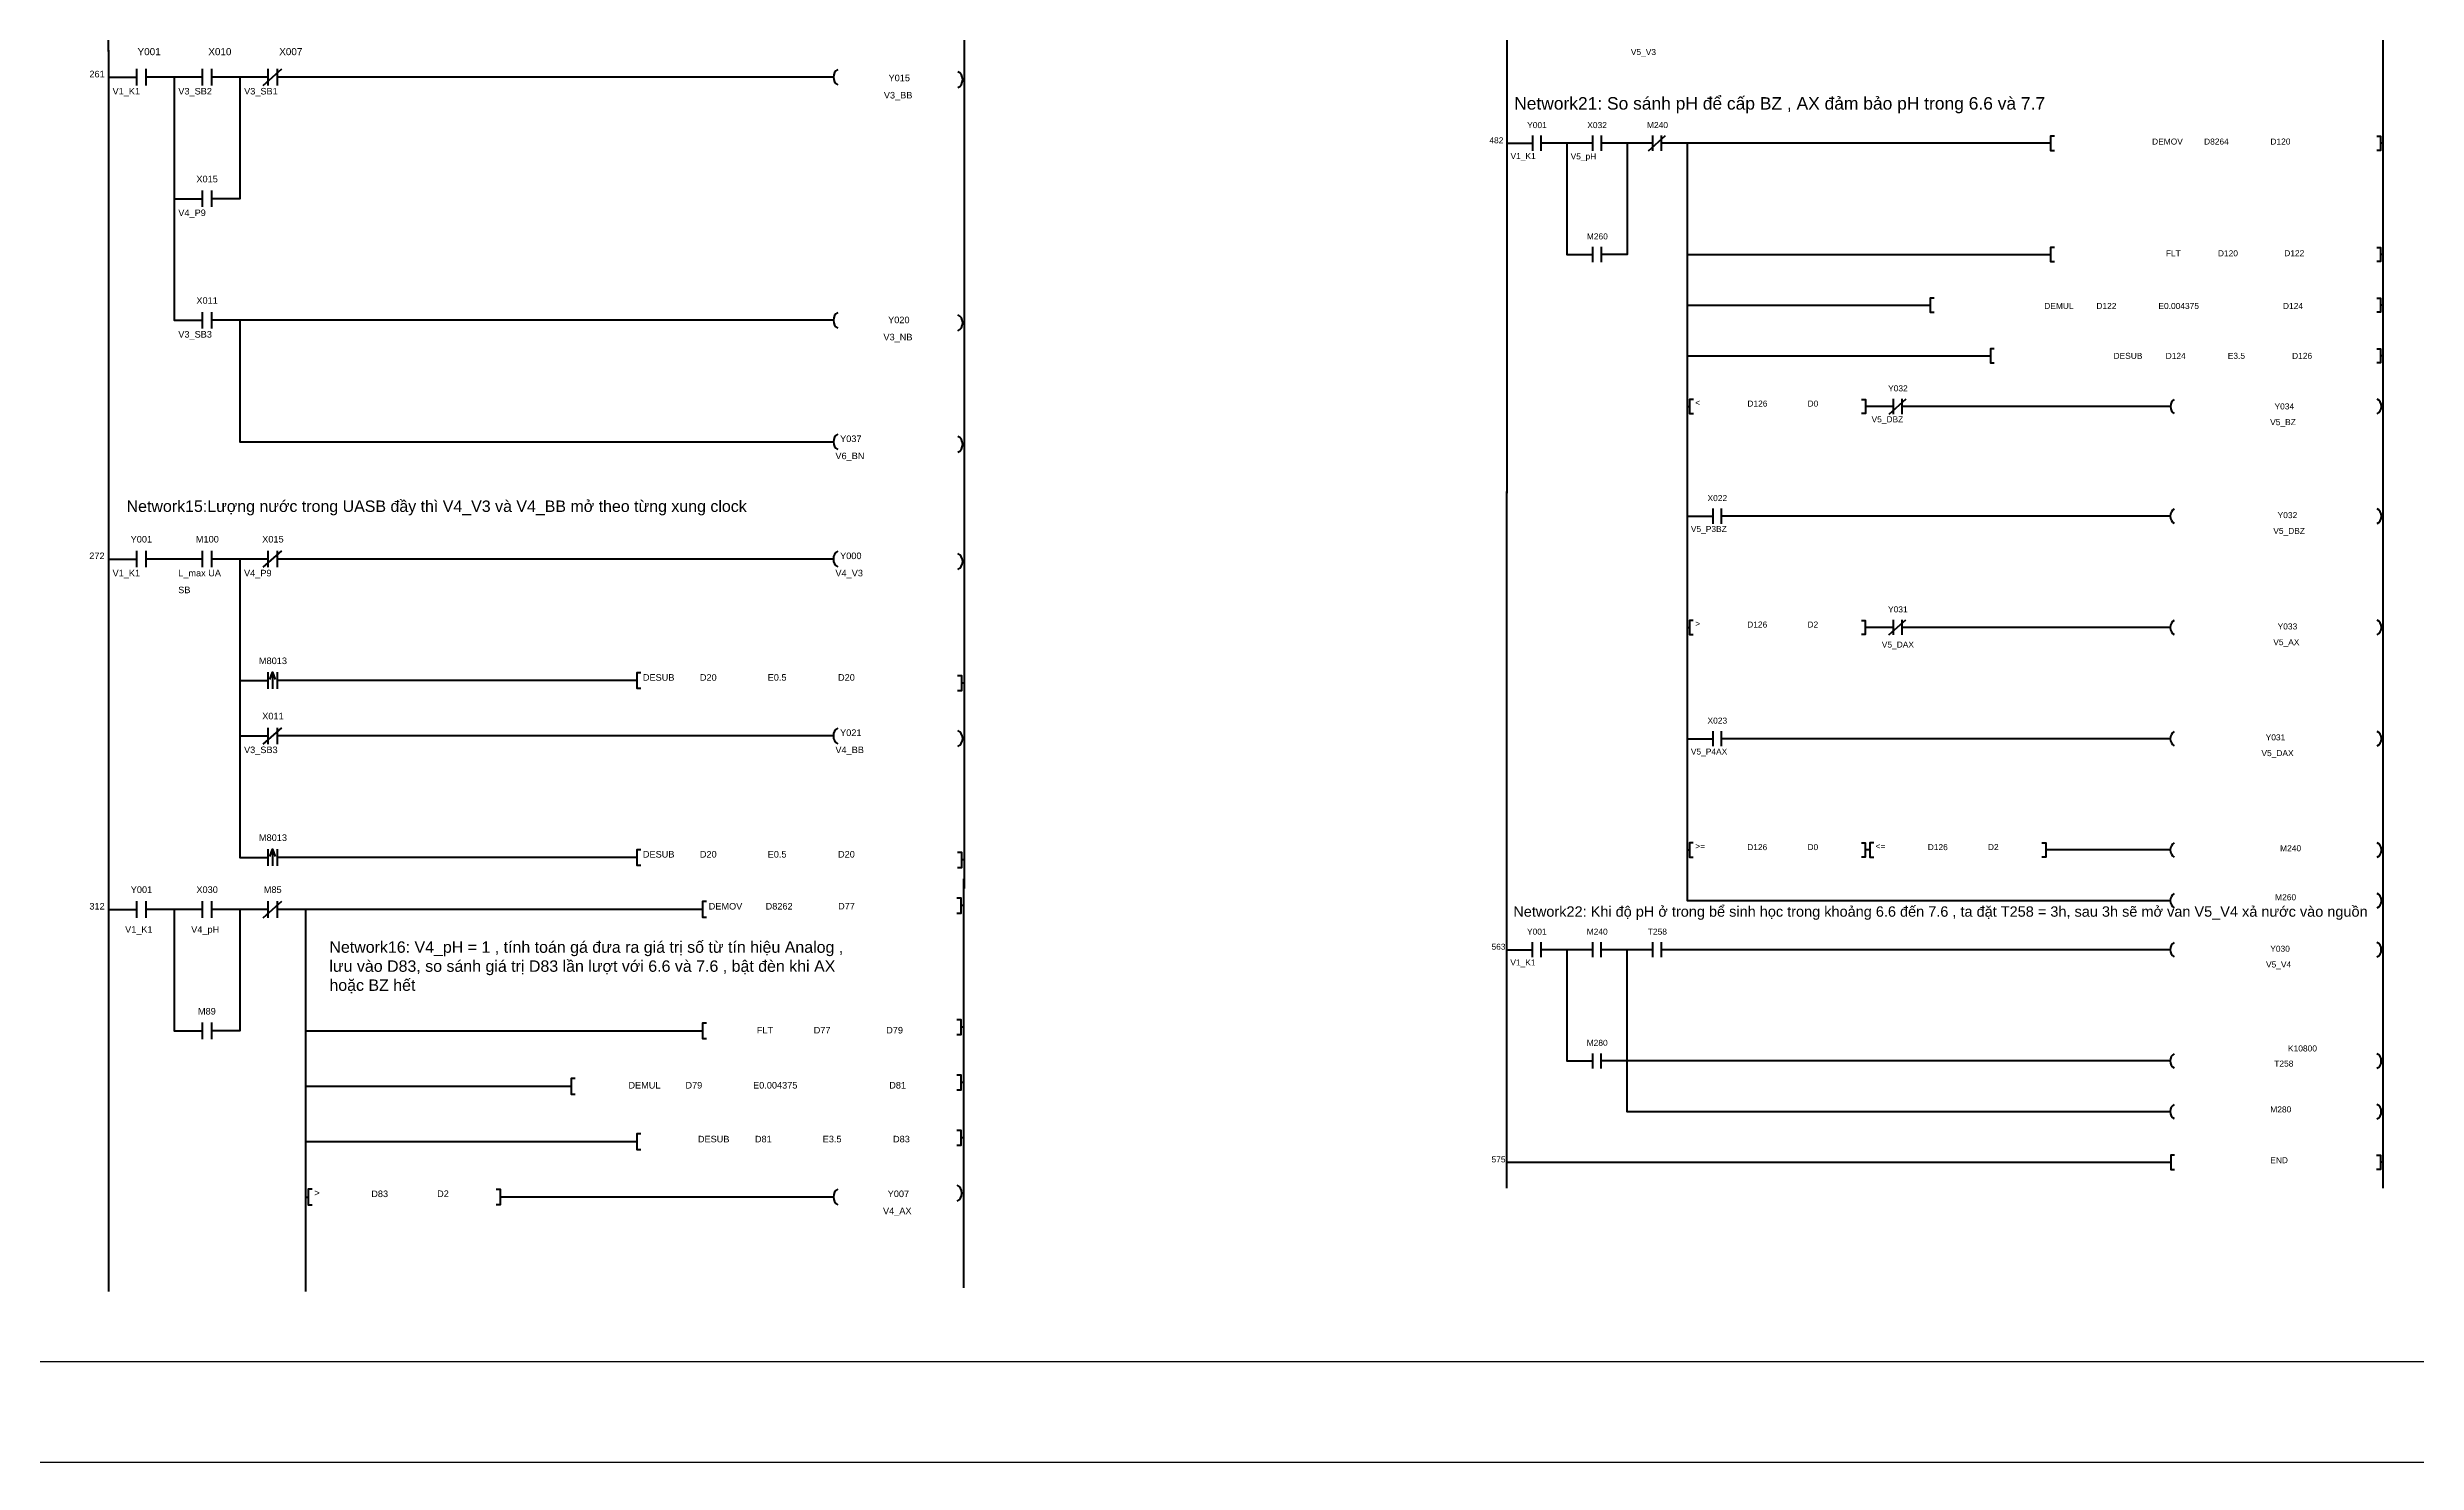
# Model space of a CAD drawing. Header units: millimetres. Extents: x 7014966 to 7187914, y 108642 to 109358.
# Drawn here: x 7015160.9 to 7015434.8, y 108641.8 to 108805.5 of the extents above; entities that cross this region are included whole.
import ezdxf

# ---------------------------------------------------------------- set-up
doc = ezdxf.new("R2010")
doc.units = ezdxf.units.MM
for name, color, linetype in [('PDF10_Geometry', 7, 'Continuous'), ('PDF11_Geometry', 7, 'Continuous'), ('PDF11_Text', 7, 'Continuous'), ('PDF12_Geometry', 7, 'Continuous'), ('PDF12_Text', 7, 'Continuous'), ('PDF13_Geometry', 7, 'Continuous'), ('PDF13_Text', 7, 'Continuous'), ('PDF18_Geometry', 7, 'Continuous'), ('PDF18_Text', 7, 'Continuous'), ('PDF19_Geometry', 7, 'Continuous'), ('PDF19_Text', 7, 'Continuous'), ('PDF20_Geometry', 7, 'Continuous'), ('PDF20_Text', 7, 'Continuous'), ('PDF21_Geometry', 7, 'Continuous'), ('PDF21_Text', 7, 'Continuous')]:
    doc.layers.add(name, color=color, linetype=linetype)
doc.styles.add('PDF Microsoft Sans Serif', font='micross.ttf')
doc.styles.get("Standard").update_dxf_attribs({"font": 'arial.ttf'})

msp = doc.modelspace()

# ---------------------------------------------------------------- linework, layer by layer
for points in [[(7014965.6, 109358.22), (7016035.89, 109358.22), (7016035.89, 108641.85), (7014965.6, 108641.85)], [(7014978.39, 109345.02), (7016022.96, 109345.02), (7016022.96, 108653.49), (7014978.39, 108653.49)]]:
    msp.add_lwpolyline(points, close=True)
at = {"layer": 'PDF10_Geometry', "lineweight": 40}
for points in [[(7015167.92, 108842.2), (7015167.92, 108827.05), (7015167.92, 108820.16), (7015167.92, 108805.02)], [(7015266.91, 108842.07), (7015266.91, 108826.93), (7015266.91, 108819.55), (7015266.91, 108804.4)]]:
    msp.add_lwpolyline(points, dxfattribs=at)
at = {"layer": 'PDF11_Geometry', "lineweight": 40}
for points in [[(7015167.96, 108805.16), (7015167.96, 108791.1), (7015167.96, 108777.05), (7015167.96, 108762.99), (7015167.96, 108748.93)], [(7015266.9, 108804.87), (7015266.9, 108790.81), (7015266.9, 108776.76), (7015266.9, 108762.7), (7015266.9, 108748.64)], [(7015167.96, 108802.05), (7015171.19, 108802.05)], [(7015171.19, 108803.01), (7015171.19, 108801.09)], [(7015172.27, 108803.01), (7015172.27, 108801.09)], [(7015178.79, 108802.05), (7015175.56, 108802.05), (7015172.27, 108802.05)], [(7015175.56, 108802.05), (7015175.56, 108791.1), (7015175.56, 108777.05), (7015175.56, 108773.94), (7015178.79, 108773.94)], [(7015178.79, 108803.01), (7015178.79, 108801.09)], [(7015179.87, 108803.01), (7015179.87, 108801.09)], [(7015186.39, 108802.05), (7015183.16, 108802.05), (7015179.87, 108802.05)], [(7015183.16, 108802.05), (7015183.16, 108791.1), (7015183.16, 108787.99), (7015179.87, 108787.99)], [(7015185.85, 108801.09), (7015188.01, 108803.01)], [(7015186.39, 108803.01), (7015186.39, 108801.09)], [(7015187.47, 108803.01), (7015187.47, 108801.09)], [(7015251.78, 108802.05), (7015251.54, 108802.05), (7015243.94, 108802.05), (7015236.34, 108802.05), (7015228.74, 108802.05), (7015221.15, 108802.05), (7015213.55, 108802.05), (7015205.95, 108802.05), (7015198.35, 108802.05), (7015190.76, 108802.05), (7015187.47, 108802.05)], [(7015266.9, 108801.76), (7015266.66, 108801.76)], [(7015175.56, 108787.99), (7015178.79, 108787.99)], [(7015178.79, 108788.95), (7015178.79, 108787.04)], [(7015179.87, 108788.95), (7015179.87, 108787.04)], [(7015178.79, 108774.89), (7015178.79, 108772.98)], [(7015179.87, 108774.89), (7015179.87, 108772.98)], [(7015251.78, 108773.94), (7015251.54, 108773.94), (7015243.94, 108773.94), (7015236.34, 108773.94), (7015228.74, 108773.94), (7015221.15, 108773.94), (7015213.55, 108773.94), (7015205.95, 108773.94), (7015198.35, 108773.94), (7015190.76, 108773.94), (7015183.16, 108773.94), (7015179.87, 108773.94)], [(7015183.16, 108773.94), (7015183.16, 108762.99), (7015183.16, 108759.88), (7015190.76, 108759.88), (7015198.35, 108759.88), (7015205.95, 108759.88), (7015213.55, 108759.88), (7015221.15, 108759.88), (7015228.74, 108759.88), (7015236.34, 108759.88), (7015243.94, 108759.88), (7015251.54, 108759.88), (7015251.78, 108759.88)], [(7015266.9, 108773.64), (7015266.66, 108773.64)], [(7015266.9, 108759.59), (7015266.66, 108759.59)]]:
    msp.add_lwpolyline(points, dxfattribs=at)
for points in [[(7015252.27, 108802.94), (7015251.97, 108802.8), (7015251.78, 108802.44), (7015251.78, 108802.05)], [(7015251.78, 108802.05), (7015251.78, 108801.65), (7015251.97, 108801.3), (7015252.27, 108801.16)], [(7015266.72, 108801.76), (7015266.72, 108802.18), (7015266.5, 108802.55), (7015266.17, 108802.67)], [(7015266.17, 108800.84), (7015266.5, 108800.97), (7015266.72, 108801.34), (7015266.72, 108801.76)], [(7015252.27, 108774.83), (7015251.97, 108774.69), (7015251.78, 108774.33), (7015251.78, 108773.94)], [(7015266.72, 108773.64), (7015266.72, 108774.06), (7015266.5, 108774.44), (7015266.17, 108774.56)], [(7015251.78, 108773.94), (7015251.78, 108773.54), (7015251.97, 108773.18), (7015252.27, 108773.04)], [(7015266.17, 108772.73), (7015266.5, 108772.85), (7015266.72, 108773.22), (7015266.72, 108773.64)], [(7015252.27, 108760.77), (7015251.97, 108760.63), (7015251.78, 108760.28), (7015251.78, 108759.88)], [(7015266.72, 108759.59), (7015266.72, 108760.01), (7015266.5, 108760.38), (7015266.17, 108760.5)], [(7015251.78, 108759.88), (7015251.78, 108759.48), (7015251.97, 108759.13), (7015252.27, 108758.99)], [(7015266.17, 108758.67), (7015266.5, 108758.8), (7015266.72, 108759.17), (7015266.72, 108759.59)]]:
    msp.add_open_spline(points, degree=3, dxfattribs=at)
at = {"layer": 'PDF12_Geometry', "lineweight": 40}
for points in [[(7015167.96, 108749.44), (7015167.96, 108735.39), (7015167.96, 108728.99), (7015167.96, 108714.93), (7015167.96, 108708.53)], [(7015171.19, 108747.29), (7015171.19, 108745.38)], [(7015172.27, 108747.29), (7015172.27, 108745.38)], [(7015178.79, 108747.29), (7015178.79, 108745.38)], [(7015179.87, 108747.29), (7015179.87, 108745.38)], [(7015185.85, 108745.38), (7015188, 108747.29)], [(7015186.39, 108747.29), (7015186.39, 108745.38)], [(7015187.46, 108747.29), (7015187.46, 108745.38)], [(7015266.89, 108749.15), (7015266.89, 108735.1), (7015266.89, 108728.7), (7015266.89, 108714.64), (7015266.89, 108708.24)], [(7015167.96, 108746.33), (7015171.19, 108746.33)], [(7015178.79, 108746.33), (7015175.56, 108746.33), (7015172.27, 108746.33)], [(7015186.39, 108746.33), (7015183.16, 108746.33), (7015179.87, 108746.33)], [(7015183.16, 108746.33), (7015183.16, 108735.39), (7015183.16, 108728.99), (7015183.16, 108714.93), (7015183.16, 108711.82), (7015186.39, 108711.82)], [(7015251.77, 108746.33), (7015251.53, 108746.33), (7015243.93, 108746.33), (7015236.34, 108746.33), (7015228.74, 108746.33), (7015221.14, 108746.33), (7015213.55, 108746.33), (7015205.95, 108746.33), (7015198.35, 108746.33), (7015190.75, 108746.33), (7015187.46, 108746.33)], [(7015266.89, 108746.04), (7015266.66, 108746.04)], [(7015186.39, 108733.23), (7015186.39, 108731.32)], [(7015186.63, 108732.4), (7015186.93, 108733.23), (7015186.93, 108731.32)], [(7015186.93, 108733.23), (7015187.22, 108732.4)], [(7015187.46, 108733.23), (7015187.46, 108731.32)], [(7015229.52, 108733.17), (7015229.04, 108733.17), (7015229.04, 108731.38), (7015229.52, 108731.38)], [(7015183.16, 108732.28), (7015186.39, 108732.28)], [(7015229.04, 108732.28), (7015228.74, 108732.28), (7015221.14, 108732.28), (7015213.55, 108732.28), (7015205.95, 108732.28), (7015198.35, 108732.28), (7015190.75, 108732.28), (7015187.46, 108732.28)], [(7015266.12, 108732.88), (7015266.6, 108732.88), (7015266.6, 108731.09), (7015266.12, 108731.09)], [(7015266.89, 108731.99), (7015266.6, 108731.99)], [(7015183.16, 108725.88), (7015186.39, 108725.88)], [(7015185.85, 108724.92), (7015188, 108726.83)], [(7015186.39, 108726.83), (7015186.39, 108724.92)], [(7015187.46, 108726.83), (7015187.46, 108724.92)], [(7015251.77, 108725.88), (7015251.53, 108725.88), (7015243.93, 108725.88), (7015236.34, 108725.88), (7015228.74, 108725.88), (7015221.14, 108725.88), (7015213.55, 108725.88), (7015205.95, 108725.88), (7015198.35, 108725.88), (7015190.75, 108725.88), (7015187.46, 108725.88)], [(7015266.89, 108725.59), (7015266.66, 108725.59)], [(7015186.39, 108712.78), (7015186.39, 108710.86)], [(7015186.63, 108711.94), (7015186.93, 108712.78), (7015186.93, 108710.86)], [(7015186.93, 108712.78), (7015187.22, 108711.94)], [(7015187.46, 108712.78), (7015187.46, 108710.86)], [(7015229.04, 108711.82), (7015228.74, 108711.82), (7015221.14, 108711.82), (7015213.55, 108711.82), (7015205.95, 108711.82), (7015198.35, 108711.82), (7015190.75, 108711.82), (7015187.46, 108711.82)], [(7015229.52, 108712.72), (7015229.04, 108712.72), (7015229.04, 108710.92), (7015229.52, 108710.92)], [(7015266.12, 108712.43), (7015266.6, 108712.43), (7015266.6, 108710.63), (7015266.12, 108710.63)], [(7015266.89, 108711.53), (7015266.6, 108711.53)]]:
    msp.add_lwpolyline(points, dxfattribs=at)
for points in [[(7015252.27, 108747.23), (7015251.97, 108747.08), (7015251.77, 108746.73), (7015251.77, 108746.33)], [(7015266.72, 108746.04), (7015266.72, 108746.46), (7015266.49, 108746.83), (7015266.17, 108746.96)], [(7015251.77, 108746.33), (7015251.77, 108745.94), (7015251.97, 108745.58), (7015252.27, 108745.44)], [(7015266.17, 108745.13), (7015266.49, 108745.25), (7015266.72, 108745.62), (7015266.72, 108746.04)], [(7015252.27, 108726.77), (7015251.97, 108726.63), (7015251.77, 108726.27), (7015251.77, 108725.88)], [(7015251.77, 108725.88), (7015251.77, 108725.48), (7015251.97, 108725.13), (7015252.27, 108724.98)], [(7015266.72, 108725.58), (7015266.72, 108726), (7015266.49, 108726.38), (7015266.17, 108726.5)], [(7015266.17, 108724.67), (7015266.49, 108724.79), (7015266.72, 108725.17), (7015266.72, 108725.58)]]:
    msp.add_open_spline(points, degree=3, dxfattribs=at)
at = {"layer": 'PDF13_Geometry', "lineweight": 40}
for points in [[(7015167.96, 108708.93), (7015167.96, 108694.87), (7015167.96, 108688.47), (7015167.96, 108682.07), (7015167.96, 108675.67), (7015167.96, 108661.62)], [(7015266.8, 108709.37), (7015266.8, 108695.31), (7015266.8, 108688.91), (7015266.8, 108682.51), (7015266.8, 108676.11), (7015266.8, 108662.05)], [(7015167.96, 108705.82), (7015171.19, 108705.82)], [(7015171.19, 108706.78), (7015171.19, 108704.86)], [(7015172.27, 108706.78), (7015172.27, 108704.86)], [(7015178.79, 108705.82), (7015175.56, 108705.82), (7015172.27, 108705.82)], [(7015175.56, 108705.82), (7015175.56, 108694.87), (7015175.56, 108691.76), (7015178.79, 108691.76)], [(7015178.79, 108706.78), (7015178.79, 108704.86)], [(7015179.87, 108706.78), (7015179.87, 108704.86)], [(7015186.39, 108705.82), (7015183.16, 108705.82), (7015179.87, 108705.82)], [(7015183.16, 108705.82), (7015183.16, 108694.87), (7015183.16, 108691.76), (7015179.87, 108691.76)], [(7015185.85, 108704.86), (7015188.01, 108706.78)], [(7015186.39, 108706.78), (7015186.39, 108704.86)], [(7015187.47, 108706.78), (7015187.47, 108704.86)], [(7015236.64, 108705.82), (7015236.34, 108705.82), (7015228.74, 108705.82), (7015221.15, 108705.82), (7015213.55, 108705.82), (7015205.95, 108705.82), (7015198.35, 108705.82), (7015190.76, 108705.82), (7015187.47, 108705.82)], [(7015190.76, 108705.82), (7015190.76, 108694.87), (7015190.76, 108688.47), (7015190.76, 108682.07), (7015190.76, 108675.67), (7015190.76, 108661.62)], [(7015237.12, 108706.72), (7015236.64, 108706.72), (7015236.64, 108704.92), (7015237.12, 108704.92)], [(7015266.03, 108707.16), (7015266.51, 108707.16), (7015266.51, 108705.36), (7015266.03, 108705.36)], [(7015266.8, 108706.26), (7015266.51, 108706.26)], [(7015178.79, 108692.72), (7015178.79, 108690.81)], [(7015179.87, 108692.72), (7015179.87, 108690.81)], [(7015237.12, 108692.66), (7015236.64, 108692.66), (7015236.64, 108690.87), (7015237.12, 108690.87)], [(7015266.03, 108693.1), (7015266.51, 108693.1), (7015266.51, 108691.3), (7015266.03, 108691.3)], [(7015266.8, 108692.2), (7015266.51, 108692.2)], [(7015190.76, 108691.76), (7015198.35, 108691.76), (7015205.95, 108691.76), (7015213.55, 108691.76), (7015221.15, 108691.76), (7015228.74, 108691.76), (7015236.34, 108691.76), (7015236.64, 108691.76)], [(7015266.03, 108686.7), (7015266.51, 108686.7), (7015266.51, 108684.9), (7015266.03, 108684.9)], [(7015190.76, 108685.36), (7015198.35, 108685.36), (7015205.95, 108685.36), (7015213.55, 108685.36), (7015221.15, 108685.36), (7015221.45, 108685.36)], [(7015221.92, 108686.26), (7015221.45, 108686.26), (7015221.45, 108684.47), (7015221.92, 108684.47)], [(7015266.8, 108685.8), (7015266.51, 108685.8)], [(7015190.76, 108678.96), (7015198.35, 108678.96), (7015205.95, 108678.96), (7015213.55, 108678.96), (7015221.15, 108678.96), (7015228.74, 108678.96), (7015229.04, 108678.96)], [(7015229.52, 108679.86), (7015229.04, 108679.86), (7015229.04, 108678.06), (7015229.52, 108678.06)], [(7015266.03, 108680.3), (7015266.51, 108680.3), (7015266.51, 108678.5), (7015266.03, 108678.5)], [(7015266.8, 108679.4), (7015266.51, 108679.4)], [(7015191.53, 108673.46), (7015191.06, 108673.46), (7015191.06, 108671.66), (7015191.53, 108671.66)], [(7015212.77, 108673.46), (7015213.25, 108673.46), (7015213.25, 108671.66), (7015212.77, 108671.66)], [(7015266.8, 108673), (7015266.57, 108673)], [(7015190.76, 108672.56), (7015191.06, 108672.56)], [(7015251.78, 108672.56), (7015251.54, 108672.56), (7015243.94, 108672.56), (7015236.34, 108672.56), (7015228.74, 108672.56), (7015221.15, 108672.56), (7015213.55, 108672.56), (7015213.25, 108672.56)]]:
    msp.add_lwpolyline(points, dxfattribs=at)
for points in [[(7015252.27, 108673.46), (7015251.97, 108673.31), (7015251.78, 108672.96), (7015251.78, 108672.56)], [(7015266.63, 108673), (7015266.63, 108673.42), (7015266.4, 108673.79), (7015266.08, 108673.92)], [(7015266.08, 108672.09), (7015266.4, 108672.21), (7015266.63, 108672.58), (7015266.63, 108673)], [(7015251.78, 108672.56), (7015251.78, 108672.17), (7015251.97, 108671.81), (7015252.27, 108671.67)]]:
    msp.add_open_spline(points, degree=3, dxfattribs=at)
at = {"layer": 'PDF18_Geometry', "lineweight": 40}
for points in [[(7015329.62, 108822.16), (7015329.62, 108809.29), (7015329.62, 108796.42)], [(7015430.91, 108822.16), (7015430.91, 108809.29), (7015430.91, 108796.42)]]:
    msp.add_lwpolyline(points, dxfattribs=at)
at = {"layer": 'PDF19_Geometry', "lineweight": 40}
for points in [[(7015329.63, 108797.26), (7015329.63, 108784.4), (7015329.63, 108778.54), (7015329.63, 108772.68), (7015329.63, 108766.82), (7015329.63, 108753.95)], [(7015430.92, 108797.26), (7015430.92, 108784.4), (7015430.92, 108778.54), (7015430.92, 108772.68), (7015430.92, 108766.82), (7015430.92, 108753.95)], [(7015329.63, 108794.42), (7015332.58, 108794.42)], [(7015332.58, 108795.29), (7015332.58, 108793.54)], [(7015333.57, 108795.29), (7015333.57, 108793.54)], [(7015339.54, 108794.42), (7015336.58, 108794.42), (7015333.57, 108794.42)], [(7015336.58, 108794.42), (7015336.58, 108784.4), (7015336.58, 108781.55), (7015339.54, 108781.55)], [(7015339.54, 108795.29), (7015339.54, 108793.54)], [(7015340.52, 108795.29), (7015340.52, 108793.54)], [(7015346.49, 108794.42), (7015343.54, 108794.42), (7015340.52, 108794.42)], [(7015343.54, 108794.42), (7015343.54, 108784.4), (7015343.54, 108781.55), (7015340.52, 108781.55)], [(7015346, 108793.54), (7015347.97, 108795.29)], [(7015346.49, 108795.29), (7015346.49, 108793.54)], [(7015347.48, 108795.29), (7015347.48, 108793.54)], [(7015392.49, 108794.42), (7015392.22, 108794.42), (7015385.26, 108794.42), (7015378.31, 108794.42), (7015371.35, 108794.42), (7015364.4, 108794.42), (7015357.45, 108794.42), (7015350.49, 108794.42), (7015347.48, 108794.42)], [(7015350.49, 108794.42), (7015350.49, 108784.4), (7015350.49, 108778.54), (7015350.49, 108772.68), (7015350.49, 108766.82), (7015350.49, 108753.95)], [(7015392.93, 108795.24), (7015392.49, 108795.24), (7015392.49, 108793.59), (7015392.93, 108793.59)], [(7015430.21, 108795.24), (7015430.65, 108795.24), (7015430.65, 108793.59), (7015430.21, 108793.59)], [(7015430.92, 108794.42), (7015430.65, 108794.42)], [(7015339.54, 108782.42), (7015339.54, 108780.67)], [(7015340.52, 108782.42), (7015340.52, 108780.67)], [(7015392.93, 108782.37), (7015392.49, 108782.37), (7015392.49, 108780.73), (7015392.93, 108780.73)], [(7015430.21, 108782.37), (7015430.65, 108782.37), (7015430.65, 108780.73), (7015430.21, 108780.73)], [(7015350.49, 108781.55), (7015357.45, 108781.55), (7015364.4, 108781.55), (7015371.35, 108781.55), (7015378.31, 108781.55), (7015385.26, 108781.55), (7015392.22, 108781.55), (7015392.49, 108781.55)], [(7015430.92, 108781.55), (7015430.65, 108781.55)], [(7015350.49, 108775.69), (7015357.45, 108775.69), (7015364.4, 108775.69), (7015371.35, 108775.69), (7015378.31, 108775.69), (7015378.58, 108775.69)], [(7015379.02, 108776.51), (7015378.58, 108776.51), (7015378.58, 108774.87), (7015379.02, 108774.87)], [(7015430.21, 108776.51), (7015430.65, 108776.51), (7015430.65, 108774.87), (7015430.21, 108774.87)], [(7015430.92, 108775.69), (7015430.65, 108775.69)], [(7015350.49, 108769.83), (7015357.45, 108769.83), (7015364.4, 108769.83), (7015371.35, 108769.83), (7015378.31, 108769.83), (7015385.26, 108769.83), (7015385.54, 108769.83)], [(7015385.98, 108770.65), (7015385.54, 108770.65), (7015385.54, 108769.01), (7015385.98, 108769.01)], [(7015430.21, 108770.65), (7015430.65, 108770.65), (7015430.65, 108769.01), (7015430.21, 108769.01)], [(7015430.92, 108769.83), (7015430.65, 108769.83)], [(7015350.49, 108763.97), (7015350.76, 108763.97)], [(7015351.2, 108764.79), (7015350.76, 108764.79), (7015350.76, 108763.15), (7015351.2, 108763.15)], [(7015370.64, 108764.79), (7015371.08, 108764.79), (7015371.08, 108763.15), (7015370.64, 108763.15)], [(7015374.31, 108763.97), (7015371.35, 108763.97), (7015371.08, 108763.97)], [(7015373.82, 108763.1), (7015375.79, 108764.85)], [(7015374.31, 108764.85), (7015374.31, 108763.1)], [(7015375.3, 108764.85), (7015375.3, 108763.1)], [(7015406.35, 108763.97), (7015406.13, 108763.97), (7015399.17, 108763.97), (7015392.22, 108763.97), (7015385.26, 108763.97), (7015378.31, 108763.97), (7015375.3, 108763.97)], [(7015430.92, 108763.97), (7015430.7, 108763.97)]]:
    msp.add_lwpolyline(points, dxfattribs=at)
for points in [[(7015406.8, 108764.79), (7015406.53, 108764.66), (7015406.35, 108764.33), (7015406.35, 108763.97)], [(7015406.35, 108763.97), (7015406.35, 108763.61), (7015406.53, 108763.28), (7015406.8, 108763.15)], [(7015430.75, 108763.97), (7015430.75, 108764.36), (7015430.55, 108764.7), (7015430.25, 108764.81)], [(7015430.25, 108763.14), (7015430.55, 108763.25), (7015430.75, 108763.59), (7015430.75, 108763.97)]]:
    msp.add_open_spline(points, degree=3, dxfattribs=at)
at = {"layer": 'PDF20_Geometry', "lineweight": 40}
for points in [[(7015329.61, 108754.14), (7015329.61, 108741.27), (7015329.61, 108728.4), (7015329.61, 108715.54), (7015329.61, 108709.68), (7015329.61, 108703.82)], [(7015350.48, 108754.14), (7015350.48, 108741.27), (7015350.48, 108728.4), (7015350.48, 108715.54), (7015350.48, 108709.68), (7015350.48, 108706.83), (7015357.43, 108706.83), (7015364.38, 108706.83), (7015371.34, 108706.83), (7015378.29, 108706.83), (7015385.25, 108706.83), (7015392.2, 108706.83), (7015399.16, 108706.83), (7015406.11, 108706.83), (7015406.33, 108706.83)], [(7015353.43, 108752.17), (7015353.43, 108750.41)], [(7015354.42, 108752.17), (7015354.42, 108750.41)], [(7015430.9, 108754.14), (7015430.9, 108741.27), (7015430.9, 108728.4), (7015430.9, 108715.54), (7015430.9, 108709.68), (7015430.9, 108703.82)], [(7015350.48, 108751.29), (7015353.43, 108751.29)], [(7015406.33, 108751.29), (7015406.11, 108751.29), (7015399.16, 108751.29), (7015392.2, 108751.29), (7015385.25, 108751.29), (7015378.29, 108751.29), (7015371.34, 108751.29), (7015364.38, 108751.29), (7015357.43, 108751.29), (7015354.42, 108751.29)], [(7015430.9, 108751.29), (7015430.68, 108751.29)], [(7015350.48, 108738.42), (7015350.75, 108738.42)], [(7015351.19, 108739.24), (7015350.75, 108739.24), (7015350.75, 108737.6), (7015351.19, 108737.6)], [(7015370.63, 108739.24), (7015371.06, 108739.24), (7015371.06, 108737.6), (7015370.63, 108737.6)], [(7015374.3, 108738.42), (7015371.34, 108738.42), (7015371.06, 108738.42)], [(7015373.8, 108737.55), (7015375.77, 108739.3)], [(7015374.3, 108739.3), (7015374.3, 108737.55)], [(7015375.28, 108739.3), (7015375.28, 108737.55)], [(7015406.33, 108738.42), (7015406.11, 108738.42), (7015399.16, 108738.42), (7015392.2, 108738.42), (7015385.25, 108738.42), (7015378.29, 108738.42), (7015375.28, 108738.42)], [(7015430.9, 108738.42), (7015430.68, 108738.42)], [(7015350.48, 108725.55), (7015353.43, 108725.55)], [(7015353.43, 108726.43), (7015353.43, 108724.68)], [(7015354.42, 108726.43), (7015354.42, 108724.68)], [(7015406.33, 108725.55), (7015406.11, 108725.55), (7015399.16, 108725.55), (7015392.2, 108725.55), (7015385.25, 108725.55), (7015378.29, 108725.55), (7015371.34, 108725.55), (7015364.38, 108725.55), (7015357.43, 108725.55), (7015354.42, 108725.55)], [(7015430.9, 108725.55), (7015430.68, 108725.55)], [(7015350.48, 108712.69), (7015350.75, 108712.69)], [(7015351.19, 108713.51), (7015350.75, 108713.51), (7015350.75, 108711.87), (7015351.19, 108711.87)], [(7015370.63, 108713.51), (7015371.06, 108713.51), (7015371.06, 108711.87), (7015370.63, 108711.87)], [(7015371.61, 108712.69), (7015371.34, 108712.69), (7015371.06, 108712.69)], [(7015372.05, 108713.51), (7015371.61, 108713.51), (7015371.61, 108711.87), (7015372.05, 108711.87)], [(7015391.49, 108713.51), (7015391.93, 108713.51), (7015391.93, 108711.87), (7015391.49, 108711.87)], [(7015406.33, 108712.69), (7015406.11, 108712.69), (7015399.16, 108712.69), (7015392.2, 108712.69), (7015391.93, 108712.69)], [(7015430.9, 108712.69), (7015430.68, 108712.69)], [(7015430.9, 108706.83), (7015430.68, 108706.83)]]:
    msp.add_lwpolyline(points, dxfattribs=at)
for points in [[(7015406.79, 108752.11), (7015406.51, 108751.98), (7015406.33, 108751.65), (7015406.33, 108751.29)], [(7015430.74, 108751.29), (7015430.74, 108751.67), (7015430.53, 108752.01), (7015430.24, 108752.13)], [(7015406.33, 108751.29), (7015406.33, 108750.93), (7015406.51, 108750.6), (7015406.79, 108750.47)], [(7015430.24, 108750.45), (7015430.53, 108750.56), (7015430.74, 108750.9), (7015430.74, 108751.29)], [(7015406.79, 108739.24), (7015406.51, 108739.11), (7015406.33, 108738.78), (7015406.33, 108738.42)], [(7015406.33, 108738.42), (7015406.33, 108738.06), (7015406.51, 108737.73), (7015406.79, 108737.6)], [(7015430.74, 108738.42), (7015430.74, 108738.81), (7015430.53, 108739.15), (7015430.24, 108739.26)], [(7015430.24, 108737.58), (7015430.53, 108737.7), (7015430.74, 108738.04), (7015430.74, 108738.42)], [(7015406.79, 108726.37), (7015406.51, 108726.24), (7015406.33, 108725.92), (7015406.33, 108725.55)], [(7015406.33, 108725.55), (7015406.33, 108725.19), (7015406.51, 108724.87), (7015406.79, 108724.74)], [(7015430.74, 108725.55), (7015430.74, 108725.94), (7015430.53, 108726.28), (7015430.24, 108726.39)], [(7015430.24, 108724.72), (7015430.53, 108724.83), (7015430.74, 108725.17), (7015430.74, 108725.55)], [(7015406.79, 108713.5), (7015406.51, 108713.37), (7015406.33, 108713.05), (7015406.33, 108712.69)], [(7015406.33, 108712.69), (7015406.33, 108712.32), (7015406.51, 108712), (7015406.79, 108711.87)], [(7015430.74, 108712.69), (7015430.74, 108713.07), (7015430.53, 108713.41), (7015430.24, 108713.52)], [(7015430.24, 108711.85), (7015430.53, 108711.96), (7015430.74, 108712.3), (7015430.74, 108712.69)], [(7015406.79, 108707.65), (7015406.51, 108707.52), (7015406.33, 108707.19), (7015406.33, 108706.83)], [(7015406.33, 108706.83), (7015406.33, 108706.47), (7015406.51, 108706.14), (7015406.79, 108706.01)], [(7015430.74, 108706.83), (7015430.74, 108707.21), (7015430.53, 108707.55), (7015430.24, 108707.67)], [(7015430.24, 108705.99), (7015430.53, 108706.1), (7015430.74, 108706.44), (7015430.74, 108706.83)]]:
    msp.add_open_spline(points, degree=3, dxfattribs=at)
at = {"layer": 'PDF21_Geometry', "lineweight": 40}
for points in [[(7015329.6, 108704.01), (7015329.6, 108691.14), (7015329.6, 108685.28), (7015329.6, 108679.42), (7015329.6, 108673.57)], [(7015430.9, 108704.01), (7015430.9, 108691.14), (7015430.9, 108685.28), (7015430.9, 108679.42), (7015430.9, 108673.57)], [(7015329.6, 108701.16), (7015332.56, 108701.16)], [(7015332.56, 108702.04), (7015332.56, 108700.29)], [(7015333.55, 108702.04), (7015333.55, 108700.29)], [(7015339.52, 108701.16), (7015336.56, 108701.16), (7015333.55, 108701.16)], [(7015336.56, 108701.16), (7015336.56, 108691.14), (7015336.56, 108688.29), (7015339.52, 108688.29)], [(7015339.52, 108702.04), (7015339.52, 108700.29)], [(7015340.5, 108702.04), (7015340.5, 108700.29)], [(7015346.47, 108701.16), (7015343.51, 108701.16), (7015340.5, 108701.16)], [(7015343.51, 108701.16), (7015343.51, 108691.14), (7015343.51, 108685.28), (7015343.51, 108682.44), (7015350.47, 108682.44), (7015357.42, 108682.44), (7015364.38, 108682.44), (7015371.33, 108682.44), (7015378.29, 108682.44), (7015385.24, 108682.44), (7015392.2, 108682.44), (7015399.15, 108682.44), (7015406.11, 108682.44), (7015406.32, 108682.44)], [(7015346.47, 108702.04), (7015346.47, 108700.29)], [(7015347.46, 108702.04), (7015347.46, 108700.29)], [(7015406.32, 108701.16), (7015406.11, 108701.16), (7015399.15, 108701.16), (7015392.2, 108701.16), (7015385.24, 108701.16), (7015378.29, 108701.16), (7015371.33, 108701.16), (7015364.38, 108701.16), (7015357.42, 108701.16), (7015350.47, 108701.16), (7015347.46, 108701.16)], [(7015430.9, 108701.16), (7015430.68, 108701.16)], [(7015339.52, 108689.17), (7015339.52, 108687.42)], [(7015340.5, 108689.17), (7015340.5, 108687.42)], [(7015406.32, 108688.29), (7015406.11, 108688.29), (7015399.15, 108688.29), (7015392.2, 108688.29), (7015385.24, 108688.29), (7015378.29, 108688.29), (7015371.33, 108688.29), (7015364.38, 108688.29), (7015357.42, 108688.29), (7015350.47, 108688.29), (7015343.51, 108688.29), (7015340.5, 108688.29)], [(7015430.9, 108688.29), (7015430.68, 108688.29)], [(7015430.9, 108682.44), (7015430.68, 108682.44)], [(7015329.6, 108676.58), (7015336.56, 108676.58), (7015343.51, 108676.58), (7015350.47, 108676.58), (7015357.42, 108676.58), (7015364.38, 108676.58), (7015371.33, 108676.58), (7015378.29, 108676.58), (7015385.24, 108676.58), (7015392.2, 108676.58), (7015399.15, 108676.58), (7015406.11, 108676.58), (7015406.38, 108676.58)], [(7015406.82, 108677.4), (7015406.38, 108677.4), (7015406.38, 108675.76), (7015406.82, 108675.76)], [(7015430.18, 108677.4), (7015430.62, 108677.4), (7015430.62, 108675.76), (7015430.18, 108675.76)], [(7015430.9, 108676.58), (7015430.62, 108676.58)]]:
    msp.add_lwpolyline(points, dxfattribs=at)
for points in [[(7015406.78, 108701.98), (7015406.51, 108701.85), (7015406.32, 108701.52), (7015406.32, 108701.16)], [(7015406.32, 108701.16), (7015406.32, 108700.8), (7015406.51, 108700.47), (7015406.78, 108700.34)], [(7015430.73, 108701.16), (7015430.73, 108701.55), (7015430.53, 108701.89), (7015430.23, 108702)], [(7015430.23, 108700.32), (7015430.53, 108700.44), (7015430.73, 108700.78), (7015430.73, 108701.16)], [(7015406.78, 108689.11), (7015406.51, 108688.98), (7015406.32, 108688.66), (7015406.32, 108688.29)], [(7015430.73, 108688.29), (7015430.73, 108688.68), (7015430.53, 108689.02), (7015430.23, 108689.13)], [(7015406.32, 108688.29), (7015406.32, 108687.93), (7015406.51, 108687.61), (7015406.78, 108687.48)], [(7015430.23, 108687.46), (7015430.53, 108687.57), (7015430.73, 108687.91), (7015430.73, 108688.29)], [(7015406.78, 108683.25), (7015406.51, 108683.12), (7015406.32, 108682.8), (7015406.32, 108682.44)], [(7015406.32, 108682.44), (7015406.32, 108682.07), (7015406.51, 108681.75), (7015406.78, 108681.62)], [(7015430.73, 108682.44), (7015430.73, 108682.82), (7015430.53, 108683.16), (7015430.23, 108683.27)], [(7015430.23, 108681.6), (7015430.53, 108681.71), (7015430.73, 108682.05), (7015430.73, 108682.44)]]:
    msp.add_open_spline(points, degree=3, dxfattribs=at)

# ---------------------------------------------------------------- texts
at = {"attachment_point": 1}
for s, width, heights, insert, char_height in [('\\pxt32;Network21: So sánh pH để cấp BZ , AX đảm bảo pH trong 6.6 và 7.7', 104.3281, [2.04], (7015330.48, 108799.74), 1.44), ('\\pxt32;Network15:Lượng nước trong UASB đầy thì V4_V3 và V4_BB mở theo từng xung clock ', 71.9575, [4.1], (7015170.06, 108753.1), 1.32), ('\\pxt32;Network22: Khi độ pH ở trong bể sinh học trong khoảng 6.6 đến 7.6 , ta đặt T258 = 3h, sau 3h sẽ mở van V5_V4 xả nước vào nguồn', 103.6291, [4.68], (7015330.38, 108706.17), 1.2), ('\\pxt32;Network16: V4_pH = 1 , tính toán gá đưa ra giá trị số từ tín hiệu Analog , lưu vào D83, so sánh giá trị D83 lần lượt với 6.6 và 7.6 , bật đèn khi AX hoặc BZ hết', 61.4731, [9.1], (7015193.51, 108702.12), 1.32)]:
    msp.add_mtext_dynamic_manual_height_columns(s, width=width, gutter_width=12.5, heights=heights, dxfattribs=dict(at, insert=insert, char_height=char_height))
at = {"layer": 'PDF11_Text', "attachment_point": 7, "style": 'PDF Microsoft Sans Serif'}
for s, insert, char_height in [('Y001', (7015171.33, 108804.58), 0.819), ('X010', (7015179.51, 108804.58), 0.819), ('X007', (7015187.71, 108804.58), 0.819), ('261', (7015165.76, 108802.02), 0.76), ('Y015', (7015258.15, 108801.57), 0.76), ('V1_K1', (7015168.44, 108799.83), 0.758), ('V3_SB2', (7015176.04, 108799.83), 0.758), ('V3_SB1', (7015183.65, 108799.83), 0.758), ('V3_BB', (7015257.61, 108799.37), 0.758), ('X015', (7015178.13, 108789.88), 0.76), ('V4_P9', (7015176.04, 108785.77), 0.758), ('X011', (7015178.13, 108775.83), 0.76), ('Y020', (7015258.1, 108773.59), 0.76), ('V3_SB3', (7015176.04, 108771.72), 0.758), ('V3_NB', (7015257.56, 108771.4), 0.758), ('Y037', (7015252.55, 108759.85), 0.76), ('V6_BN', (7015252.01, 108757.66), 0.758)]:
    msp.add_mtext(s, dxfattribs=dict(at, insert=insert, char_height=char_height))
at = {"layer": 'PDF12_Text', "attachment_point": 7, "style": 'PDF Microsoft Sans Serif'}
for s, insert, char_height in [('272', (7015165.75, 108746.32), 0.76), ('Y001', (7015170.53, 108748.23), 0.76), ('M100', (7015178.07, 108748.23), 0.76), ('X015', (7015185.74, 108748.23), 0.76), ('Y000', (7015252.55, 108746.31), 0.76), ('V1_K1', (7015168.44, 108744.11), 0.758), ('L_max UA', (7015176.03, 108744.11), 0.758), ('V4_P9', (7015183.64, 108744.11), 0.758), ('V4_V3', (7015252.01, 108744.11), 0.758), ('SB', (7015176.03, 108742.37), 0.758), ('M8013', (7015185.36, 108734.17), 0.76), ('DESUB', (7015229.75, 108732.25), 0.758), ('D20', (7015236.34, 108732.25), 0.758), ('E0.5', (7015244.18, 108732.25), 0.758), ('D20', (7015252.31, 108732.25), 0.758), ('X011', (7015185.74, 108727.78), 0.76), ('Y021', (7015252.55, 108725.86), 0.76), ('V3_SB3', (7015183.64, 108723.67), 0.758), ('V4_BB', (7015252.01, 108723.67), 0.758), ('M8013', (7015185.36, 108713.72), 0.76), ('DESUB', (7015229.75, 108711.8), 0.758), ('D20', (7015236.34, 108711.8), 0.758), ('E0.5', (7015244.18, 108711.8), 0.758), ('D20', (7015252.31, 108711.8), 0.758)]:
    msp.add_mtext(s, dxfattribs=dict(at, insert=insert, char_height=char_height))
at = {"layer": 'PDF13_Text', "attachment_point": 7, "style": 'PDF Microsoft Sans Serif'}
for s, insert, char_height in [('Y001', (7015170.54, 108707.71), 0.76), ('X030', (7015178.13, 108707.71), 0.76), ('M85', (7015185.92, 108707.71), 0.76), ('312', (7015165.76, 108705.79), 0.76), ('DEMOV', (7015237.36, 108705.79), 0.758), ('D8262', (7015243.94, 108705.79), 0.758), ('D77', (7015252.32, 108705.81), 0.758), ('V1_K1', (7015169.89, 108702.9), 0.758), ('V4_pH', (7015177.53, 108702.88), 0.758), ('M89', (7015178.31, 108693.65), 0.76), ('FLT', (7015242.92, 108691.47), 0.758), ('D77', (7015249.5, 108691.47), 0.758), ('D79', (7015257.88, 108691.46), 0.758), ('DEMUL', (7015228.08, 108685.09), 0.758), ('D79', (7015234.67, 108685.09), 0.758), ('E0.004375', (7015242.49, 108685.09), 0.758), ('D81', (7015258.23, 108685.09), 0.758), ('DESUB', (7015236.11, 108678.87), 0.758), ('D81', (7015242.7, 108678.87), 0.758), ('E3.5', (7015250.54, 108678.87), 0.758), ('D83', (7015258.67, 108678.87), 0.758), ('>', (7015191.77, 108672.67), 0.758), ('D83', (7015198.35, 108672.54), 0.758), ('D2', (7015205.96, 108672.56), 0.758), ('Y007', (7015258.05, 108672.54), 0.76), ('V4_AX', (7015257.51, 108670.35), 0.758)]:
    msp.add_mtext(s, dxfattribs=dict(at, insert=insert, char_height=char_height))
at = {"layer": 'PDF18_Text', "insert": (7015343.97, 108804.41), "char_height": 0.694, "attachment_point": 7, "style": 'PDF Microsoft Sans Serif'}
msp.add_mtext('V5_V3', dxfattribs=at)
at = {"layer": 'PDF19_Text', "attachment_point": 7, "style": 'PDF Microsoft Sans Serif'}
for s, insert, char_height in [('Y001', (7015331.98, 108796.15), 0.696), ('X032', (7015338.93, 108796.15), 0.696), ('M240', (7015345.83, 108796.15), 0.696), ('482', (7015327.61, 108794.39), 0.696), ('V1_K1', (7015330.06, 108792.38), 0.694), ('V5_pH', (7015337.01, 108792.34), 0.694), ('DEMOV', (7015404.23, 108794.25), 0.694), ('D8264', (7015410.24, 108794.25), 0.694), ('D120', (7015417.91, 108794.25), 0.694), ('M260', (7015338.88, 108783.28), 0.696), ('FLT', (7015405.82, 108781.35), 0.694), ('D120', (7015411.84, 108781.33), 0.694), ('D122', (7015419.51, 108781.35), 0.694), ('DEMUL', (7015391.76, 108775.24), 0.694), ('D122', (7015397.79, 108775.25), 0.694), ('E0.004375', (7015404.96, 108775.24), 0.694), ('D124', (7015419.36, 108775.25), 0.694), ('DESUB', (7015399.77, 108769.47), 0.694), ('D124', (7015405.8, 108769.48), 0.694), ('E3.5', (7015412.98, 108769.47), 0.694), ('D126', (7015420.42, 108769.47), 0.694), ('Y032', (7015373.71, 108765.71), 0.696), ('<', (7015351.42, 108764.07), 0.694), ('D126', (7015357.44, 108763.95), 0.694), ('D0', (7015364.4, 108763.95), 0.694), ('Y034', (7015418.38, 108763.62), 0.696), ('V5_DBZ', (7015371.8, 108761.94), 0.694), ('V5_BZ', (7015417.88, 108761.61), 0.694)]:
    msp.add_mtext(s, dxfattribs=dict(at, insert=insert, char_height=char_height))
at = {"layer": 'PDF20_Text', "attachment_point": 7, "style": 'PDF Microsoft Sans Serif'}
for s, insert, char_height in [('X022', (7015352.83, 108753.02), 0.696), ('V5_P3BZ', (7015350.91, 108749.26), 0.694), ('V5_DBZ', (7015418.24, 108749.04), 0.694), ('Y032', (7015418.74, 108751.05), 0.696), ('>', (7015351.41, 108738.52), 0.694), ('D126', (7015357.42, 108738.4), 0.694), ('D2', (7015364.39, 108738.41), 0.694), ('Y031', (7015373.7, 108740.15), 0.696), ('Y033', (7015418.74, 108738.18), 0.696), ('V5_DAX', (7015372.98, 108735.89), 0.694), ('V5_AX', (7015418.24, 108736.17), 0.694), ('X023', (7015352.83, 108727.29), 0.696), ('Y031', (7015417.36, 108725.35), 0.696), ('V5_P4AX', (7015350.91, 108723.52), 0.694), ('V5_DAX', (7015416.87, 108723.34), 0.694), ('>=', (7015351.41, 108712.78), 0.694), ('D126', (7015357.42, 108712.66), 0.694), ('D0', (7015364.39, 108712.66), 0.694), ('<=', (7015372.27, 108712.78), 0.694), ('D126', (7015378.29, 108712.66), 0.694), ('D2', (7015385.25, 108712.68), 0.694), ('M240', (7015419.03, 108712.53), 0.696), ('M260', (7015418.45, 108706.86), 0.696)]:
    msp.add_mtext(s, dxfattribs=dict(at, insert=insert, char_height=char_height))
at = {"layer": 'PDF21_Text', "attachment_point": 7, "style": 'PDF Microsoft Sans Serif'}
for s, insert, char_height in [('Y001', (7015331.96, 108702.89), 0.696), ('M240', (7015338.86, 108702.89), 0.696), ('T258', (7015345.93, 108702.89), 0.696), ('563', (7015327.86, 108701.14), 0.696), ('Y030', (7015417.89, 108700.91), 0.696), ('V1_K1', (7015330.04, 108699.13), 0.694), ('V5_V4', (7015417.4, 108698.9), 0.694), ('M280', (7015338.86, 108690.03), 0.696), ('K10800', (7015419.94, 108689.38), 0.696), ('T258', (7015418.35, 108687.63), 0.696), ('M280', (7015417.89, 108682.33), 0.696), ('575', (7015327.86, 108676.55), 0.696), ('END', (7015417.89, 108676.47), 0.694)]:
    msp.add_mtext(s, dxfattribs=dict(at, insert=insert, char_height=char_height))

doc.saveas('drawing.dxf')
